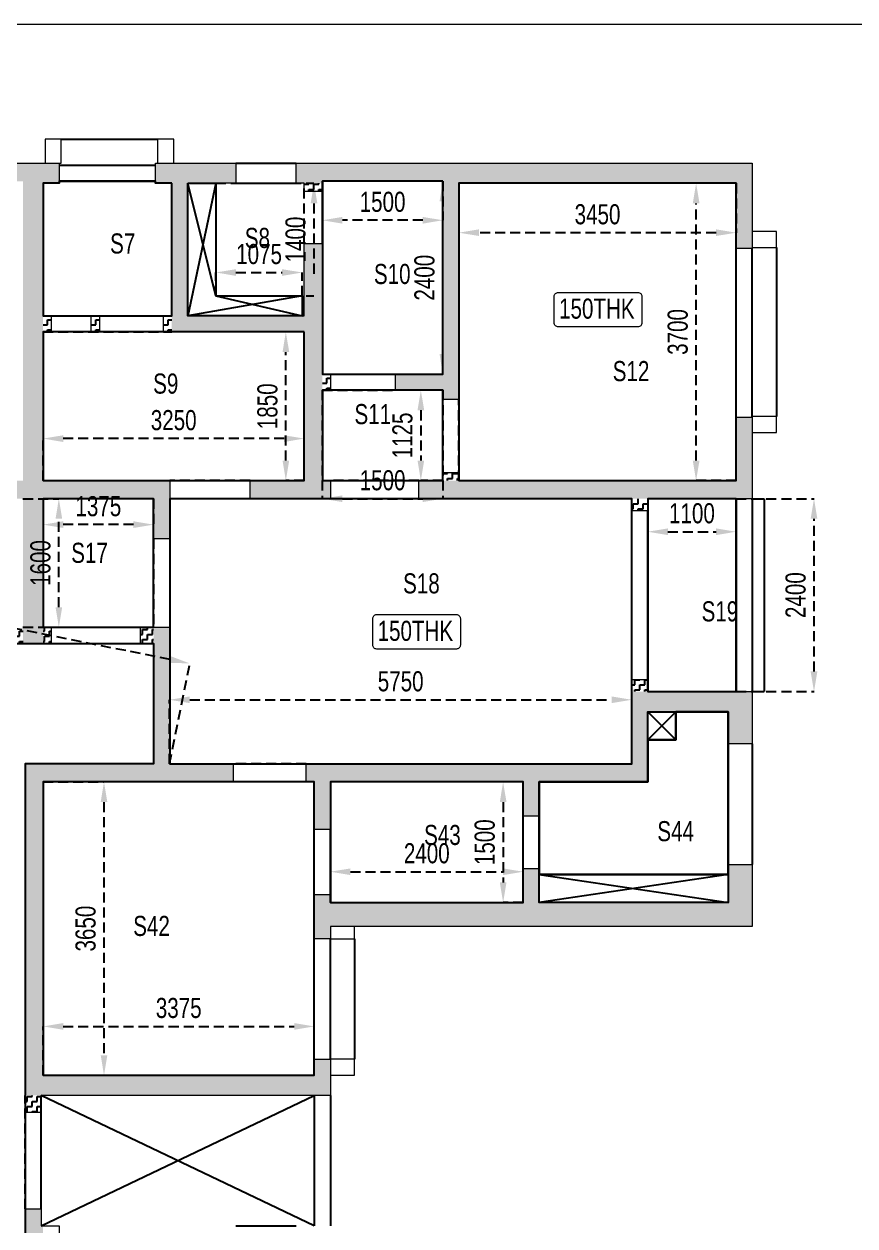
# Model space of a CAD drawing. Header units: millimetres. Extents: x 0 to 40011, y 16 to 56597.
# Drawn here: x 14712 to 25053, y 41640 to 56597 of the extents above; entities that cross this region are included whole.
import ezdxf

# ---------------------------------------------------------------- set-up
doc = ezdxf.new("R2010")
doc.units = ezdxf.units.MM
doc.linetypes.add('HIDDEN', pattern=[0.375, 0.25, -0.125])
for name, color, linetype in [('S-BEAM', 4, 'HIDDEN'), ('S-BEAM 1', 6, 'Continuous'), ('S-CUTOUT', 25, 'Continuous'), ('S-WALL HATCH', 251, 'Continuous')]:
    doc.layers.add(name, color=color, linetype=linetype)
for name, color, linetype, lineweight in [("S-BEAM NO'S", 2, 'Continuous', 20), ('S-GENERAL', 252, 'Continuous', 20), ('s-text', 20, 'Continuous', 13), ('S-WALL', 100, 'Continuous', 20)]:
    doc.layers.add(name, color=color, linetype=linetype, lineweight=lineweight)
doc.styles.add('Dim.s & Anno.(Misc.)', font='ARIALN.TTF')
doc.styles.add('SOBHA', font='swisscl.ttf')
doc.dimstyles.new('S-100-2', dxfattribs={"dimscale": 100, "dimtxt": 2.5, "dimasz": 2.5, "dimexe": 0, "dimexo": 0, "dimgap": 1, "dimtad": 1, "dimdec": 0, "dimzin": 0, "dimdsep": 46, "dimtxsty": 'SOBHA', "dimcen": 0.0895, "dimclrd": 8, "dimclre": 8, "dimclrt": 2, "dimadec": 0, "dimazin": 0, "dimtfac": 1, "dimtdec": 0, "dimtofl": 0, "dimtmove": 0, "dimatfit": 3, "dimfxl": 0.18, "dimtolj": 1, "dimtzin": 0, "dimlwd": -1, "dimlwe": -1, "dimarcsym": 1})
pattern_1 = [(0, (0, 0), (62.5, 62.5), [62.5, -62.5]), (90, (62.5, 0), (-62.5, 62.5), [62.5, -62.5])]

# ---------------------------------------------------------------- blocks, each defined once
blk = doc.blocks.new('WING 05 TYP WALLS')
at = {"layer": 'S-WALL HATCH', "ltscale": 7.5, "transparency": 33554687}
h = blk.add_hatch(color=251, dxfattribs=at)
h.dxf.hatch_style = 1
h.paths.add_polyline_path([(-596732, -44998), (-598307, -44998), (-598307, -43148), (-598307, -42948), (-598307, -41298), (-598107, -41298), (-598107, -41048), (-599307, -41048), (-599307, -41273), (-598557, -41273), (-598557, -44998), (-602082, -44998), (-602282, -44998), (-602282, -45023), (-602582, -45023), (-602582, -45223), (-602282, -45223), (-600232, -45223), (-600232, -45723), (-600032, -45723), (-600032, -45223), (-598557, -45223), (-598557, -46823), (-598557, -47023), (-598307, -47023), (-598307, -46823), (-598307, -45223), (-596932, -45223), (-596932, -45723), (-596732, -45723), (-596732, -45223)])
h = blk.add_hatch(color=251, dxfattribs=at)
h.dxf.hatch_style = 1
h.paths.add_polyline_path([(-594832, -42048), (-595057, -42048), (-595057, -42948), (-596507, -42948), (-596507, -41298), (-595907, -41298), (-595907, -41048), (-596907, -41048), (-596907, -41298), (-596707, -41298), (-596707, -42948), (-596707, -43148), (-595057, -43148), (-595057, -44998), (-595732, -44998), (-595732, -45223), (-594732, -45223), (-594732, -44998), (-594832, -44998), (-594832, -43873), (-594832, -43673)])
h = blk.add_hatch(color=251, dxfattribs=at)
h.dxf.hatch_style = 1
h.paths.add_polyline_path([(-593132, -41298), (-589682, -41298), (-589682, -42110), (-589482, -42110), (-589482, -41298), (-589482, -41048), (-593132, -41048), (-595157, -41048), (-595157, -41298), (-595057, -41298), (-594832, -41298), (-594832, -41273), (-593332, -41273), (-593332, -43673), (-593922, -43673), (-593922, -43873), (-593332, -43873), (-593332, -43988), (-593132, -43988)])
h = blk.add_hatch(dxfattribs=at)
h.set_pattern_fill('ZIGZAG', color=251, scale=500)
h.set_pattern_definition([(0, (-595056.83, -41397.9), (62.5, 62.5), [62.5, -62.5]), (90, (-594994.33, -41397.9), (-62.5, 62.5), [62.5, -62.5])])
h.paths.add_polyline_path([(-594832, -41298), (-595057, -41298), (-595057, -41398), (-594832, -41398)])
h = blk.add_hatch(dxfattribs=at)
h.set_pattern_fill('ZIGZAG', color=251, scale=500)
h.set_pattern_definition([(0, (-598306.83, -43147.9), (62.5, 62.5), [62.5, -62.5]), (90, (-598244.33, -43147.9), (-62.5, 62.5), [62.5, -62.5])])
h.paths.add_polyline_path([(-598207, -42948), (-598307, -42948), (-598307, -43148), (-598207, -43148)])
h = blk.add_hatch(dxfattribs=at)
h.set_pattern_fill('ZIGZAG', color=251, scale=500)
h.set_pattern_definition([(0, (-597706.83, -43147.9), (62.5, 62.5), [62.5, -62.5]), (90, (-597644.33, -43147.9), (-62.5, 62.5), [62.5, -62.5])])
h.paths.add_polyline_path([(-597607, -42948), (-597707, -42948), (-597707, -43148), (-597607, -43148)])
h = blk.add_hatch(dxfattribs=at)
h.set_pattern_fill('ZIGZAG', color=251, scale=500)
h.set_pattern_definition([(0, (-596806.83, -43147.9), (62.5, 62.5), [62.5, -62.5]), (90, (-596744.33, -43147.9), (-62.5, 62.5), [62.5, -62.5])])
h.paths.add_polyline_path([(-596707, -42948), (-596807, -42948), (-596807, -43148), (-596707, -43148)])
h = blk.add_hatch(dxfattribs=at)
h.set_pattern_fill('ZIGZAG', color=251, scale=500)
h.set_pattern_definition([(0, (-594831.83, -43872.9), (62.5, 62.5), [62.5, -62.5]), (90, (-594769.33, -43872.9), (-62.5, 62.5), [62.5, -62.5])])
h.paths.add_polyline_path([(-594732, -43673), (-594832, -43673), (-594832, -43873), (-594732, -43873)])
h = blk.add_hatch(color=251, dxfattribs=at)
h.dxf.hatch_style = 1
h.paths.add_polyline_path([(-589482, -44998), (-589482, -44210), (-589682, -44210), (-589682, -44998), (-593132, -44998), (-593332, -44998), (-593632, -44998), (-593632, -45223), (-590982, -45223), (-590782, -45223), (-589482, -45223)])
h = blk.add_hatch(dxfattribs=at)
h.set_pattern_fill('ZIGZAG', color=251, scale=500)
h.set_pattern_definition([(0, (-593331.83, -45372.9), (62.5, 62.5), [62.5, -62.5]), (90, (-593269.33, -45372.9), (-62.5, 62.5), [62.5, -62.5])])
h.paths.add_polyline_path([(-590782, -45223), (-590982, -45223), (-590982, -45373), (-590782, -45373)])
h.paths.add_polyline_path([(-593132, -44898), (-593332, -44898), (-593332, -44998), (-593132, -44998)])
h = blk.add_hatch(dxfattribs=at)
h.set_pattern_fill('ZIGZAG', color=251, scale=500)
h.set_pattern_definition([(0, (-598656.83, -47022.9), (62.5, 62.5), [62.5, -62.5]), (90, (-598594.33, -47022.9), (-62.5, 62.5), [62.5, -62.5])])
h.paths.add_polyline_path([(-598207, -46823), (-598307, -46823), (-598307, -47023), (-598207, -47023)])
h.paths.add_polyline_path([(-598557, -46823), (-598657, -46823), (-598657, -47023), (-598557, -47023)])
h = blk.add_hatch(color=251, dxfattribs=at)
h.dxf.hatch_style = 1
h.paths.add_polyline_path([(-594732, -52398), (-594732, -52198), (-594932, -52198), (-594932, -52398), (-598307, -52398), (-598307, -48748), (-595942, -48748), (-595942, -48523), (-596732, -48523), (-596732, -46823), (-596932, -46823), (-596932, -47023), (-596932, -48523), (-598532, -48523), (-598532, -52648), (-598332, -52648), (-594732, -52648)])
h = blk.add_hatch(dxfattribs=at)
h.set_pattern_fill('ZIGZAG', color=251, scale=500)
h.set_pattern_definition(pattern_1)
h.paths.add_polyline_path([(-596932, -46823), (-597097, -46823), (-597097, -47023), (-596932, -47023)], flags=17)
h = blk.add_hatch(dxfattribs=at)
h.set_pattern_fill('ZIGZAG', color=251, scale=500)
h.set_pattern_definition(pattern_1)
h.paths.add_polyline_path([(-590782, -47473), (-590982, -47473), (-590982, -47623), (-590782, -47623)])
h = blk.add_hatch(color=251, dxfattribs=at)
h.dxf.hatch_style = 1
h.paths.add_polyline_path([(-590782, -48523), (-590782, -47873), (-589782, -47873), (-589782, -48273), (-589482, -48273), (-589482, -47623), (-589782, -47623), (-590782, -47623), (-590982, -47623), (-590982, -48523), (-595032, -48523), (-595032, -48748), (-594932, -48748), (-594932, -49338), (-594732, -49338), (-594732, -48748), (-592332, -48748), (-592332, -49173), (-592132, -49173), (-592132, -48748), (-590782, -48748)])
h = blk.add_hatch(color=251, dxfattribs=at)
h.dxf.hatch_style = 1
h.paths.add_polyline_path([(-589482, -49773), (-589782, -49773), (-589782, -50248), (-592132, -50248), (-592132, -49823), (-592332, -49823), (-592332, -50248), (-594732, -50248), (-594932, -50248), (-594932, -50548), (-594732, -50548), (-589482, -50548)])
h = blk.add_hatch(color=251, dxfattribs=at)
h.dxf.hatch_style = 1
h.paths.add_polyline_path([(-594732, -50148), (-594932, -50148), (-594932, -50248), (-594732, -50248)], flags=17)
h = blk.add_hatch(color=251, dxfattribs=at)
h.dxf.hatch_style = 1
h.paths.add_polyline_path([(-594732, -50548), (-594932, -50548), (-594932, -50698), (-594732, -50698)], flags=17)
h = blk.add_hatch(dxfattribs=at)
h.set_pattern_fill('ZIGZAG', color=251, scale=500)
h.set_pattern_definition(pattern_1)
h.paths.add_polyline_path([(-598332, -52648), (-598532, -52648), (-598532, -52860), (-598332, -52860)])
h = blk.add_hatch(color=251, dxfattribs=at)
h.dxf.hatch_style = 1
h.paths.add_polyline_path([(-596732, -58173), (-598307, -58173), (-598307, -56323), (-598307, -56123), (-598307, -54473), (-598307, -54273), (-598332, -54273), (-598332, -54060), (-598532, -54060), (-598532, -58398), (-596982, -58398), (-596982, -59898), (-596982, -60098), (-596732, -60098), (-596732, -59898)])
at = {"layer": 'S-WALL'}
blk.add_lwpolyline([(-599307, -41048), (-598107, -41048), (-598107, -41298), (-598307, -41298), (-598307, -42948), (-598207, -42948), (-598207, -43148), (-598307, -43148), (-598307, -44998), (-596732, -44998), (-596732, -45223), (-596732, -45723), (-596932, -45723), (-596932, -45223), (-598307, -45223), (-598307, -46823), (-598207, -46823), (-598207, -47023), (-598657, -47023)], dxfattribs=at)
for points in [[(-595907, -41048), (-595907, -41298), (-596507, -41298), (-596507, -42948), (-595057, -42948), (-595057, -42048), (-594832, -42048), (-594832, -43673), (-594732, -43673), (-594732, -43873), (-594832, -43873), (-594832, -44998), (-594732, -44998), (-594732, -45223), (-595732, -45223), (-595732, -44998), (-595057, -44998), (-595057, -43148), (-596807, -43148), (-596807, -42948), (-596707, -42948), (-596707, -41298), (-596907, -41298), (-596907, -41048)], [(-593132, -41048), (-589482, -41048), (-589482, -41298), (-589482, -42110), (-589682, -42110), (-589682, -41298), (-593132, -41298), (-593132, -43988), (-593332, -43988), (-593332, -43873), (-593922, -43873), (-593922, -43673), (-593332, -43673), (-593332, -41273), (-594832, -41273), (-594832, -41398), (-595057, -41398), (-595057, -41298), (-595157, -41298), (-595157, -41048)], [(-597607, -42948), (-597607, -43148), (-597707, -43148), (-597707, -42948)], [(-593332, -44898), (-593132, -44898), (-593132, -44998), (-589682, -44998), (-589682, -44210), (-589482, -44210), (-589482, -44998), (-589482, -45223), (-590782, -45223), (-590782, -45373), (-590982, -45373), (-590982, -45223), (-593632, -45223), (-593632, -44998), (-593332, -44998)], [(-595942, -48748), (-598307, -48748), (-598307, -52398), (-594932, -52398), (-594932, -52198), (-594732, -52198), (-594732, -52398), (-594732, -52648), (-598332, -52648), (-598332, -52860), (-598532, -52860), (-598532, -52648), (-598532, -48523), (-596932, -48523), (-596932, -47023), (-597097, -47023), (-597097, -46823), (-596732, -46823), (-596732, -48523), (-595942, -48523)], [(-590982, -47473), (-590782, -47473), (-590782, -47623), (-589782, -47623), (-589482, -47623), (-589482, -48273), (-589782, -48273), (-589782, -47873), (-590782, -47873), (-590782, -48523), (-590782, -48748), (-592132, -48748), (-592132, -49173), (-592332, -49173), (-592332, -48748), (-594732, -48748), (-594732, -49338), (-594932, -49338), (-594932, -48748), (-595032, -48748), (-595032, -48523), (-590982, -48523), (-590982, -47623)], [(-592332, -49823), (-592132, -49823), (-592132, -50248), (-589782, -50248), (-589782, -49773), (-589482, -49773), (-589482, -50548), (-594732, -50548), (-594732, -50698), (-594932, -50698), (-594932, -50548), (-594932, -50248), (-594932, -50148), (-594732, -50148), (-594732, -50248), (-592332, -50248)], [(-597097, -60098), (-597097, -59898), (-596982, -59898), (-596982, -58398), (-598532, -58398), (-598532, -54060), (-598332, -54060), (-598332, -54273), (-598107, -54273), (-598107, -54473), (-598307, -54473), (-598307, -56123), (-598207, -56123), (-598207, -56323), (-598307, -56323), (-598307, -58173), (-596732, -58173), (-596732, -59898), (-596732, -59898), (-596732, -60098)]]:
    blk.add_lwpolyline(points, close=True, dxfattribs=at)
blk = doc.blocks.new('*D188')
at = {"layer": 'Defpoints', "color": 0, "linetype": 'Continuous', "ltscale": 500, "transparency": 16777216}
for p in [(18174, 53505), (17099, 53215), (18174, 53215)]:
    blk.add_point(p, dxfattribs=at)
at = {"layer": 'S-BEAM', "color": 8, "ltscale": 500, "transparency": 16777216}
for p, q in [((17099, 53215), (17099, 53505)), ((17349, 53505), (17924, 53505)), ((18174, 53215), (18174, 53505))]:
    blk.add_line(p, q, dxfattribs=at)
at = {"layer": 'S-BEAM', "color": 8, "linetype": 'Continuous', "ltscale": 500, "transparency": 16777216}
for points in [[(17349, 53546), (17349, 53463), (17099, 53505)], [(17924, 53546), (17924, 53463), (18174, 53505)]]:
    blk.add_solid(points, dxfattribs=at)
at = {"layer": 'S-BEAM', "color": 2, "linetype": 'Continuous', "ltscale": 500, "transparency": 16777216, "insert": (17637, 53733), "char_height": 250, "attachment_point": 5, "style": 'SOBHA'}
blk.add_mtext('\\A1;1075', dxfattribs=at)
blk = doc.blocks.new('*D189')
at = {"layer": 'Defpoints', "color": 0, "linetype": 'Continuous', "ltscale": 500, "transparency": 16777216}
for p in [(17099, 54615), (17099, 53215), (18320, 53215)]:
    blk.add_point(p, dxfattribs=at)
at = {"layer": 'S-BEAM', "color": 8, "ltscale": 500, "transparency": 16777216}
for p, q in [((17099, 54615), (18320, 54615)), ((18320, 54365), (18320, 53465)), ((17099, 53215), (18320, 53215))]:
    blk.add_line(p, q, dxfattribs=at)
at = {"layer": 'S-BEAM', "color": 8, "linetype": 'Continuous', "ltscale": 500, "transparency": 16777216}
for points in [[(18279, 54365), (18362, 54365), (18320, 54615)], [(18279, 53465), (18362, 53465), (18320, 53215)]]:
    blk.add_solid(points, dxfattribs=at)
at = {"layer": 'S-BEAM', "color": 2, "linetype": 'Continuous', "ltscale": 500, "transparency": 16777216, "insert": (18092, 53915), "char_height": 250, "attachment_point": 5, "rotation": 90, "style": 'SOBHA'}
blk.add_mtext('\\A1;1400', dxfattribs=at)
blk = doc.blocks.new('*D190')
at = {"layer": 'Defpoints', "color": 0, "linetype": 'Continuous', "ltscale": 500, "transparency": 16777216}
for p in [(19924, 54640), (19924, 54640), (19924, 52240)]:
    blk.add_point(p, dxfattribs=at)
at = {"layer": 'S-BEAM', "color": 8, "ltscale": 500, "transparency": 16777216}
for p, q in [((19924, 54640), (19924, 54640)), ((19924, 52490), (19924, 54390)), ((19924, 52240), (19924, 52240))]:
    blk.add_line(p, q, dxfattribs=at)
at = {"layer": 'S-BEAM', "color": 8, "linetype": 'Continuous', "ltscale": 500, "transparency": 16777216}
for points in [[(19883, 54390), (19966, 54390), (19924, 54640)], [(19883, 52490), (19966, 52490), (19924, 52240)]]:
    blk.add_solid(points, dxfattribs=at)
at = {"layer": 'S-BEAM', "color": 2, "linetype": 'Continuous', "ltscale": 500, "transparency": 16777216, "insert": (19696, 53440), "char_height": 250, "attachment_point": 5, "rotation": 90, "style": 'SOBHA'}
blk.add_mtext('\\A1;2400', dxfattribs=at)
blk = doc.blocks.new('*D191')
at = {"layer": 'Defpoints', "color": 0, "linetype": 'Continuous', "ltscale": 500, "transparency": 16777216}
for p in [(18424, 54640), (19924, 54640), (18424, 54155)]:
    blk.add_point(p, dxfattribs=at)
at = {"layer": 'S-BEAM', "color": 8, "ltscale": 500, "transparency": 16777216}
for p, q in [((18424, 54640), (18424, 54155)), ((19924, 54640), (19924, 54155)), ((19674, 54155), (18674, 54155))]:
    blk.add_line(p, q, dxfattribs=at)
at = {"layer": 'S-BEAM', "color": 8, "linetype": 'Continuous', "ltscale": 500, "transparency": 16777216}
for points in [[(18674, 54196), (18674, 54113), (18424, 54155)], [(19674, 54196), (19674, 54113), (19924, 54155)]]:
    blk.add_solid(points, dxfattribs=at)
at = {"layer": 'S-BEAM', "color": 2, "linetype": 'Continuous', "ltscale": 500, "transparency": 16777216, "insert": (19174, 54383), "char_height": 250, "attachment_point": 5, "style": 'SOBHA'}
blk.add_mtext('\\A1;1500', dxfattribs=at)
blk = doc.blocks.new('*D192')
at = {"layer": 'Defpoints', "color": 0, "linetype": 'Continuous', "ltscale": 500, "transparency": 16777216}
for p in [(20124, 54615), (23574, 54615), (20124, 54000)]:
    blk.add_point(p, dxfattribs=at)
at = {"layer": 'S-BEAM', "color": 8, "ltscale": 500, "transparency": 16777216}
for p, q in [((20124, 54615), (20124, 54000)), ((23574, 54615), (23574, 54000)), ((23324, 54000), (20374, 54000))]:
    blk.add_line(p, q, dxfattribs=at)
at = {"layer": 'S-BEAM', "color": 8, "linetype": 'Continuous', "ltscale": 500, "transparency": 16777216}
for points in [[(20374, 54042), (20374, 53959), (20124, 54000)], [(23324, 54042), (23324, 53959), (23574, 54000)]]:
    blk.add_solid(points, dxfattribs=at)
at = {"layer": 'S-BEAM', "color": 2, "linetype": 'Continuous', "ltscale": 500, "transparency": 16777216, "insert": (21849, 54228), "char_height": 250, "attachment_point": 5, "style": 'SOBHA'}
blk.add_mtext('\\A1;3450', dxfattribs=at)
blk = doc.blocks.new('*D193')
at = {"layer": 'Defpoints', "color": 0, "linetype": 'Continuous', "ltscale": 500, "transparency": 16777216}
for p in [(23076, 54615), (23574, 54615), (23574, 50915)]:
    blk.add_point(p, dxfattribs=at)
at = {"layer": 'S-BEAM', "color": 8, "ltscale": 500, "transparency": 16777216}
for p, q in [((23574, 54615), (23076, 54615)), ((23076, 51165), (23076, 54365)), ((23574, 50915), (23076, 50915))]:
    blk.add_line(p, q, dxfattribs=at)
at = {"layer": 'S-BEAM', "color": 8, "linetype": 'Continuous', "ltscale": 500, "transparency": 16777216}
for points in [[(23034, 54365), (23118, 54365), (23076, 54615)], [(23034, 51165), (23118, 51165), (23076, 50915)]]:
    blk.add_solid(points, dxfattribs=at)
at = {"layer": 'S-BEAM', "color": 2, "linetype": 'Continuous', "ltscale": 500, "transparency": 16777216, "insert": (22848, 52765), "char_height": 250, "attachment_point": 5, "rotation": 90, "style": 'SOBHA'}
blk.add_mtext('\\A1;3700', dxfattribs=at)
blk = doc.blocks.new('*D194')
at = {"layer": 'Defpoints', "color": 0, "linetype": 'Continuous', "ltscale": 500, "transparency": 16777216}
for p in [(19924, 52040), (19650, 50915), (19924, 50915)]:
    blk.add_point(p, dxfattribs=at)
at = {"layer": 'S-BEAM', "color": 8, "ltscale": 500, "transparency": 16777216}
for p, q in [((19924, 52040), (19650, 52040)), ((19650, 51790), (19650, 51165)), ((19924, 50915), (19650, 50915))]:
    blk.add_line(p, q, dxfattribs=at)
at = {"layer": 'S-BEAM', "color": 8, "linetype": 'Continuous', "ltscale": 500, "transparency": 16777216}
for points in [[(19609, 51790), (19692, 51790), (19650, 52040)], [(19609, 51165), (19692, 51165), (19650, 50915)]]:
    blk.add_solid(points, dxfattribs=at)
at = {"layer": 'S-BEAM', "color": 2, "linetype": 'Continuous', "ltscale": 500, "transparency": 16777216, "insert": (19422, 51477), "char_height": 250, "attachment_point": 5, "rotation": 90, "style": 'SOBHA'}
blk.add_mtext('\\A1;1125', dxfattribs=at)
blk = doc.blocks.new('*D195')
at = {"layer": 'Defpoints', "color": 0, "linetype": 'Continuous', "ltscale": 500, "transparency": 16777216}
for p in [(18424, 52040), (19924, 52040), (19924, 50690)]:
    blk.add_point(p, dxfattribs=at)
at = {"layer": 'S-BEAM', "color": 8, "ltscale": 500, "transparency": 16777216}
for p, q in [((18424, 52040), (18424, 50690)), ((19924, 52040), (19924, 50690)), ((18674, 50690), (19674, 50690))]:
    blk.add_line(p, q, dxfattribs=at)
at = {"layer": 'S-BEAM', "color": 8, "linetype": 'Continuous', "ltscale": 500, "transparency": 16777216}
for points in [[(18674, 50731), (18674, 50648), (18424, 50690)], [(19674, 50731), (19674, 50648), (19924, 50690)]]:
    blk.add_solid(points, dxfattribs=at)
at = {"layer": 'S-BEAM', "color": 2, "linetype": 'Continuous', "ltscale": 500, "transparency": 16777216, "insert": (19174, 50918), "char_height": 250, "attachment_point": 5, "style": 'SOBHA'}
blk.add_mtext('\\A1;1500', dxfattribs=at)
blk = doc.blocks.new('*D196')
at = {"layer": 'Defpoints', "color": 0, "linetype": 'Continuous', "ltscale": 500, "transparency": 16777216}
for p in [(17970, 52765), (18199, 52765), (18199, 50915)]:
    blk.add_point(p, dxfattribs=at)
at = {"layer": 'S-BEAM', "color": 8, "ltscale": 500, "transparency": 16777216}
for p, q in [((18199, 52765), (17970, 52765)), ((17970, 51165), (17970, 52515)), ((18199, 50915), (17970, 50915))]:
    blk.add_line(p, q, dxfattribs=at)
at = {"layer": 'S-BEAM', "color": 8, "linetype": 'Continuous', "ltscale": 500, "transparency": 16777216}
for points in [[(17929, 52515), (18012, 52515), (17970, 52765)], [(17929, 51165), (18012, 51165), (17970, 50915)]]:
    blk.add_solid(points, dxfattribs=at)
at = {"layer": 'S-BEAM', "color": 2, "linetype": 'Continuous', "ltscale": 500, "transparency": 16777216, "insert": (17742, 51840), "char_height": 250, "attachment_point": 5, "rotation": 90, "style": 'SOBHA'}
blk.add_mtext('\\A1;1850', dxfattribs=at)
blk = doc.blocks.new('*D148')
at = {"layer": 'Defpoints', "color": 0, "linetype": 'Continuous', "ltscale": 500, "transparency": 16777216}
for p in [(14949, 51438), (14949, 50915), (18199, 50915)]:
    blk.add_point(p, dxfattribs=at)
at = {"layer": 'S-BEAM', "color": 8, "ltscale": 500, "transparency": 16777216}
for p, q in [((14949, 50915), (14949, 51438)), ((17949, 51438), (15199, 51438)), ((18199, 50915), (18199, 51438))]:
    blk.add_line(p, q, dxfattribs=at)
at = {"layer": 'S-BEAM', "color": 8, "linetype": 'Continuous', "ltscale": 500, "transparency": 16777216}
for points in [[(15199, 51479), (15199, 51396), (14949, 51438)], [(17949, 51479), (17949, 51396), (18199, 51438)]]:
    blk.add_solid(points, dxfattribs=at)
at = {"layer": 'S-BEAM', "color": 2, "linetype": 'Continuous', "ltscale": 500, "transparency": 16777216, "insert": (16574, 51666), "char_height": 250, "attachment_point": 5, "style": 'SOBHA'}
blk.add_mtext('\\A1;3250', dxfattribs=at)
blk = doc.blocks.new('*D241')
at = {"layer": 'Defpoints', "color": 0, "linetype": 'Continuous', "ltscale": 500, "transparency": 16777216}
for p in [(14699, 50690), (15145, 50690), (14699, 49090)]:
    blk.add_point(p, dxfattribs=at)
at = {"layer": 'S-BEAM', "color": 8, "ltscale": 500, "transparency": 16777216}
for p, q in [((14699, 50690), (15145, 50690)), ((15145, 49340), (15145, 50440)), ((14699, 49090), (15145, 49090))]:
    blk.add_line(p, q, dxfattribs=at)
at = {"layer": 'S-BEAM', "color": 8, "linetype": 'Continuous', "ltscale": 500, "transparency": 16777216}
for points in [[(15104, 50440), (15187, 50440), (15145, 50690)], [(15104, 49340), (15187, 49340), (15145, 49090)]]:
    blk.add_solid(points, dxfattribs=at)
at = {"layer": 'S-BEAM', "color": 2, "linetype": 'Continuous', "ltscale": 500, "transparency": 16777216, "insert": (14917, 49890), "char_height": 250, "attachment_point": 5, "rotation": 90, "style": 'SOBHA'}
blk.add_mtext('\\A1;1600', dxfattribs=at)
blk = doc.blocks.new('*D243')
at = {"layer": 'Defpoints', "color": 0, "linetype": 'Continuous', "ltscale": 500, "transparency": 16777216}
for p in [(14949, 50690), (16324, 50690), (14949, 50367)]:
    blk.add_point(p, dxfattribs=at)
at = {"layer": 'S-BEAM', "color": 8, "ltscale": 500, "transparency": 16777216}
for p, q in [((14949, 50690), (14949, 50367)), ((16324, 50690), (16324, 50367)), ((16074, 50367), (15199, 50367))]:
    blk.add_line(p, q, dxfattribs=at)
at = {"layer": 'S-BEAM', "color": 8, "linetype": 'Continuous', "ltscale": 500, "transparency": 16777216}
for points in [[(15199, 50409), (15199, 50326), (14949, 50367)], [(16074, 50409), (16074, 50326), (16324, 50367)]]:
    blk.add_solid(points, dxfattribs=at)
at = {"layer": 'S-BEAM', "color": 2, "linetype": 'Continuous', "ltscale": 500, "transparency": 16777216, "insert": (15637, 50595), "char_height": 250, "attachment_point": 5, "style": 'SOBHA'}
blk.add_mtext('\\A1;1375', dxfattribs=at)
blk = doc.blocks.new('*D244')
at = {"layer": 'Defpoints', "color": 0, "linetype": 'Continuous', "ltscale": 500, "transparency": 16777216}
for p in [(22274, 48188), (16524, 47390), (22274, 47390)]:
    blk.add_point(p, dxfattribs=at)
at = {"layer": 'S-BEAM', "color": 8, "ltscale": 500, "transparency": 16777216}
for p, q in [((16524, 47390), (16524, 48188)), ((16774, 48188), (22024, 48188)), ((22274, 47390), (22274, 48188))]:
    blk.add_line(p, q, dxfattribs=at)
at = {"layer": 'S-BEAM', "color": 8, "linetype": 'Continuous', "ltscale": 500, "transparency": 16777216}
for points in [[(16774, 48229), (16774, 48146), (16524, 48188)], [(22024, 48229), (22024, 48146), (22274, 48188)]]:
    blk.add_solid(points, dxfattribs=at)
at = {"layer": 'S-BEAM', "color": 2, "linetype": 'Continuous', "ltscale": 500, "transparency": 16777216, "insert": (19399, 48416), "char_height": 250, "attachment_point": 5, "style": 'SOBHA'}
blk.add_mtext('\\A1;5750', dxfattribs=at)
blk = doc.blocks.new('*D245')
at = {"layer": 'Defpoints', "color": 0, "linetype": 'Continuous', "ltscale": 500, "transparency": 16777216}
for p in [(250, 51940), (0, 50690), (16524, 47390)]:
    blk.add_point(p, dxfattribs=at)
at = {"layer": 'S-BEAM', "color": 8, "ltscale": 500, "transparency": 16777216}
for p, q in [((0, 50690), (250, 51940)), ((16529, 48689), (495, 51891)), ((16524, 47390), (16774, 48640))]:
    blk.add_line(p, q, dxfattribs=at)
at = {"layer": 'S-BEAM', "color": 8, "linetype": 'Continuous', "ltscale": 500, "transparency": 16777216}
for points in [[(503, 51932), (487, 51851), (250, 51940)], [(16537, 48730), (16521, 48648), (16774, 48640)]]:
    blk.add_solid(points, dxfattribs=at)
at = {"layer": 'S-BEAM', "color": 2, "linetype": 'Continuous', "ltscale": 500, "transparency": 16777216, "insert": (8557, 50514), "char_height": 250, "attachment_point": 5, "rotation": 348.7064, "style": 'SOBHA'}
blk.add_mtext('\\A1;16851', dxfattribs=at)
blk = doc.blocks.new('*D246')
at = {"layer": 'Defpoints', "color": 0, "linetype": 'Continuous', "ltscale": 500, "transparency": 16777216}
for p in [(23574, 50690), (24543, 50690), (23574, 48290)]:
    blk.add_point(p, dxfattribs=at)
at = {"layer": 'S-BEAM', "color": 8, "ltscale": 500, "transparency": 16777216}
for p, q in [((23574, 50690), (24543, 50690)), ((24543, 48540), (24543, 50440)), ((23574, 48290), (24543, 48290))]:
    blk.add_line(p, q, dxfattribs=at)
at = {"layer": 'S-BEAM', "color": 8, "linetype": 'Continuous', "ltscale": 500, "transparency": 16777216}
for points in [[(24501, 50440), (24585, 50440), (24543, 50690)], [(24501, 48540), (24585, 48540), (24543, 48290)]]:
    blk.add_solid(points, dxfattribs=at)
at = {"layer": 'S-BEAM', "color": 2, "linetype": 'Continuous', "ltscale": 500, "transparency": 16777216, "insert": (24315, 49490), "char_height": 250, "attachment_point": 5, "rotation": 90, "style": 'SOBHA'}
blk.add_mtext('\\A1;2400', dxfattribs=at)
blk = doc.blocks.new('*D247')
at = {"layer": 'Defpoints', "color": 0, "linetype": 'Continuous', "ltscale": 500, "transparency": 16777216}
for p in [(22474, 50690), (23574, 50690), (23574, 50279)]:
    blk.add_point(p, dxfattribs=at)
at = {"layer": 'S-BEAM', "color": 8, "ltscale": 500, "transparency": 16777216}
for p, q in [((22474, 50690), (22474, 50279)), ((23574, 50690), (23574, 50279)), ((22724, 50279), (23324, 50279))]:
    blk.add_line(p, q, dxfattribs=at)
at = {"layer": 'S-BEAM', "color": 8, "linetype": 'Continuous', "ltscale": 500, "transparency": 16777216}
for points in [[(22724, 50320), (22724, 50237), (22474, 50279)], [(23324, 50320), (23324, 50237), (23574, 50279)]]:
    blk.add_solid(points, dxfattribs=at)
at = {"layer": 'S-BEAM', "color": 2, "linetype": 'Continuous', "ltscale": 500, "transparency": 16777216, "insert": (23024, 50507), "char_height": 250, "attachment_point": 5, "style": 'SOBHA'}
blk.add_mtext('\\A1;1100', dxfattribs=at)
blk = doc.blocks.new('*D248')
at = {"layer": 'Defpoints', "color": 0, "linetype": 'Continuous', "ltscale": 500, "transparency": 16777216}
for p in [(20924, 46048), (18524, 45665), (20924, 45665)]:
    blk.add_point(p, dxfattribs=at)
at = {"layer": 'S-BEAM', "color": 8, "ltscale": 500, "transparency": 16777216}
for p, q in [((18524, 45665), (18524, 46048)), ((18774, 46048), (20674, 46048)), ((20924, 45665), (20924, 46048))]:
    blk.add_line(p, q, dxfattribs=at)
at = {"layer": 'S-BEAM', "color": 8, "linetype": 'Continuous', "ltscale": 500, "transparency": 16777216}
for points in [[(18774, 46089), (18774, 46006), (18524, 46048)], [(20674, 46089), (20674, 46006), (20924, 46048)]]:
    blk.add_solid(points, dxfattribs=at)
at = {"layer": 'S-BEAM', "color": 2, "linetype": 'Continuous', "ltscale": 500, "transparency": 16777216, "insert": (19724, 46276), "char_height": 250, "attachment_point": 5, "style": 'SOBHA'}
blk.add_mtext('\\A1;2400', dxfattribs=at)
blk = doc.blocks.new('*D249')
at = {"layer": 'Defpoints', "color": 0, "linetype": 'Continuous', "ltscale": 500, "transparency": 16777216}
for p in [(20924, 47165), (20674, 45665), (20924, 45665)]:
    blk.add_point(p, dxfattribs=at)
at = {"layer": 'S-BEAM', "color": 8, "ltscale": 500, "transparency": 16777216}
for p, q in [((20924, 47165), (20674, 47165)), ((20674, 46915), (20674, 45915)), ((20924, 45665), (20674, 45665))]:
    blk.add_line(p, q, dxfattribs=at)
at = {"layer": 'S-BEAM', "color": 8, "linetype": 'Continuous', "ltscale": 500, "transparency": 16777216}
for points in [[(20633, 46915), (20716, 46915), (20674, 47165)], [(20633, 45915), (20716, 45915), (20674, 45665)]]:
    blk.add_solid(points, dxfattribs=at)
at = {"layer": 'S-BEAM', "color": 2, "linetype": 'Continuous', "ltscale": 500, "transparency": 16777216, "insert": (20446, 46415), "char_height": 250, "attachment_point": 5, "rotation": 90, "style": 'SOBHA'}
blk.add_mtext('\\A1;1500', dxfattribs=at)
blk = doc.blocks.new('*D250')
at = {"layer": 'Defpoints', "color": 0, "linetype": 'Continuous', "ltscale": 500, "transparency": 16777216}
for p in [(18324, 44123), (14949, 43515), (18324, 43515)]:
    blk.add_point(p, dxfattribs=at)
at = {"layer": 'S-BEAM', "color": 8, "ltscale": 500, "transparency": 16777216}
for p, q in [((14949, 43515), (14949, 44123)), ((15199, 44123), (18074, 44123)), ((18324, 43515), (18324, 44123))]:
    blk.add_line(p, q, dxfattribs=at)
at = {"layer": 'S-BEAM', "color": 8, "linetype": 'Continuous', "ltscale": 500, "transparency": 16777216}
for points in [[(15199, 44164), (15199, 44081), (14949, 44123)], [(18074, 44164), (18074, 44081), (18324, 44123)]]:
    blk.add_solid(points, dxfattribs=at)
at = {"layer": 'S-BEAM', "color": 2, "linetype": 'Continuous', "ltscale": 500, "transparency": 16777216, "insert": (16637, 44351), "char_height": 250, "attachment_point": 5, "style": 'SOBHA'}
blk.add_mtext('\\A1;3375', dxfattribs=at)
blk = doc.blocks.new('*D251')
at = {"layer": 'Defpoints', "color": 0, "linetype": 'Continuous', "ltscale": 500, "transparency": 16777216}
for p in [(14949, 47165), (14949, 43515), (15707, 43515)]:
    blk.add_point(p, dxfattribs=at)
at = {"layer": 'S-BEAM', "color": 8, "ltscale": 500, "transparency": 16777216}
for p, q in [((14949, 47165), (15707, 47165)), ((15707, 46915), (15707, 43765)), ((14949, 43515), (15707, 43515))]:
    blk.add_line(p, q, dxfattribs=at)
at = {"layer": 'S-BEAM', "color": 8, "linetype": 'Continuous', "ltscale": 500, "transparency": 16777216}
for points in [[(15666, 46915), (15749, 46915), (15707, 47165)], [(15666, 43765), (15749, 43765), (15707, 43515)]]:
    blk.add_solid(points, dxfattribs=at)
at = {"layer": 'S-BEAM', "color": 2, "linetype": 'Continuous', "ltscale": 500, "transparency": 16777216, "insert": (15479, 45340), "char_height": 250, "attachment_point": 5, "rotation": 90, "style": 'SOBHA'}
blk.add_mtext('\\A1;3650', dxfattribs=at)

msp = doc.modelspace()

# ---------------------------------------------------------------- linework, layer by layer
at = {"layer": 'S-BEAM', "ltscale": 500}
for p, q in [((17349.4, 54614.6), (18099.4, 54614.6)), ((18199.4, 53864.6), (18199.4, 54614.6)), ((14949.4, 52764.6), (16549.4, 52764.6)), ((18424.4, 52039.6), (19334.4, 52039.6)), ((19924.4, 50914.6), (19924.4, 51924.6)), ((20124.4, 50914.6), (20124.4, 51924.6)), ((17524.4, 50914.6), (16524.4, 50914.6)), ((19624.4, 50914.6), (18524.4, 50914.6)), ((17524.4, 50689.6), (16524.4, 50689.6)), ((19624.4, 50689.6), (18524.4, 50689.6)), ((22274.4, 48289.6), (22274.4, 50539.6)), ((16324.4, 50189.6), (16324.4, 49089.6)), ((16524.4, 50189.6), (16524.4, 49089.6)), ((14949.4, 49089.6), (16324.4, 49089.6)), ((14949.4, 48889.6), (16324.4, 48889.6)), ((23474.4, 47639.6), (23474.4, 46139.6)), ((18224.4, 47389.6), (17314.4, 47389.6)), ((18224.4, 47164.6), (17314.4, 47164.6)), ((21124.4, 46089.6), (21124.4, 46739.6)), ((18324.4, 45764.6), (18324.4, 46574.6)), ((14724.4, 41852.1), (14724.4, 43264.6))]:
    msp.add_line(p, q, dxfattribs=at)
at = {"layer": 'S-BEAM', "color": 41, "linetype": 'Continuous', "ltscale": 500, "true_color": 0xf4ee51}
for points in [[(16549.4, 54614.6), (16349.4, 54614.6), (16349.4, 54639.6), (15149.4, 54639.6), (15149.4, 54614.6), (14949.4, 54614.6), (14949.4, 52964.6), (15049.4, 52964.6), (16549.4, 52964.6)], [(19924.4, 54639.6), (18424.4, 54639.6), (18424.4, 54514.6), (18424.4, 53864.6), (18424.4, 52239.6), (18524.4, 52239.6), (19334.4, 52239.6), (19924.4, 52239.6)], [(23574.4, 53802.1), (23574.4, 54614.6), (20124.4, 54614.6), (20124.4, 51924.6), (20124.4, 50914.6), (23574.4, 50914.6), (23574.4, 51702.1)], [(18199.4, 52764.6), (16449.4, 52764.6), (14949.4, 52764.6), (14949.4, 50914.6), (16524.4, 50914.6), (17524.4, 50914.6), (18199.4, 50914.6)], [(19924.4, 51924.6), (19924.4, 52039.6), (19334.4, 52039.6), (18424.4, 52039.6), (18424.4, 50914.6), (18524.4, 50914.6), (19624.4, 50914.6), (19924.4, 50914.6), (19924.4, 51014.6)], [(16324.4, 50189.6), (16324.4, 50689.6), (14949.4, 50689.6), (14949.4, 49089.6), (15049.4, 49089.6), (16324.4, 49089.6)], [(22274.4, 50539.6), (22274.4, 50689.6), (19624.4, 50689.6), (18524.4, 50689.6), (17524.4, 50689.6), (16524.4, 50689.6), (16524.4, 50189.6), (16524.4, 49089.6), (16524.4, 47389.6), (17314.4, 47389.6), (18224.4, 47389.6), (22274.4, 47389.6), (22274.4, 48289.6), (22274.4, 48439.6)], [(23574.4, 50689.6), (22474.4, 50689.6), (22474.4, 50539.6), (22474.4, 48289.6), (23474.4, 48289.6), (23574.4, 48289.6)], [(21124.4, 46014.6), (21124.4, 47164.6), (22474.4, 47164.6), (22474.4, 47689.6), (22824.4, 47689.6), (22824.4, 48039.6), (23474.4, 48039.6), (23474.4, 46014.6)], [(23474.4, 48039.6), (22824.4, 48039.6), (22824.4, 47689.6), (22474.4, 47689.6), (22474.4, 47389.6), (22474.4, 47164.6), (21124.4, 47164.6), (21124.4, 46739.6), (21124.4, 46014.6), (23474.4, 46014.6), (23474.4, 46139.6)], [(18324.4, 46574.6), (18324.4, 47164.6), (18224.4, 47164.6), (17314.4, 47164.6), (14949.4, 47164.6), (14949.4, 43514.6), (18324.4, 43514.6), (18324.4, 43714.6), (18324.4, 45214.6), (18324.4, 45364.6), (18324.4, 45664.6), (18324.4, 45764.6)], [(20924.4, 46739.6), (20924.4, 47164.6), (18524.4, 47164.6), (18524.4, 46574.6), (18524.4, 45764.6), (18524.4, 45664.6), (20924.4, 45664.6), (20924.4, 46089.6)]]:
    msp.add_lwpolyline(points, close=True, dxfattribs=at)
msp.add_lwpolyline([(13224.4, 16714.6), (13224.4, 39314.6), (12924.4, 39314.6), (12924.4, 44214.6), (13224.4, 44214.6), (13224.4, 48889.6), (16324.4, 48889.6), (16324.4, 47389.6), (14724.4, 47389.6), (14724.4, 37514.6), (16274.4, 37514.6), (16274.4, 36014.6), (14724.4, 36014.6), (14724.4, 24414.6)], dxfattribs=at)
at = {"layer": 'S-BEAM 1', "color": 1}
for p, q in [((15174.4, 55164.6), (16374.4, 55164.6)), ((15149.4, 54839.6), (16349.4, 54839.6)), ((17349.4, 54864.6), (18099.4, 54864.6)), ((15149.4, 54639.6), (16349.4, 54639.6)), ((18424.4, 53864.6), (18424.4, 54639.6)), ((23574.4, 51702.1), (23574.4, 53802.1)), ((23774.4, 51702.1), (23774.4, 53802.1)), ((24074.4, 53814.6), (24074.4, 51714.6)), ((14949.4, 52964.6), (16549.4, 52964.6)), ((18424.4, 52239.6), (19334.4, 52239.6)), ((23574.4, 50689.6), (23574.4, 48289.6)), ((23774.4, 50689.6), (23774.4, 48289.6)), ((23774.4, 50689.6), (23924.4, 50689.6)), ((23924.4, 50689.6), (23924.4, 48289.6)), ((22474.4, 48289.6), (22474.4, 50539.6)), ((23774.4, 48289.6), (23924.4, 48289.6)), ((23774.4, 47639.6), (23774.4, 46139.6)), ((20924.4, 46089.6), (20924.4, 46739.6)), ((18524.4, 45764.6), (18524.4, 46574.6)), ((18324.4, 43714.6), (18324.4, 45214.6)), ((18524.4, 43714.6), (18524.4, 45214.6)), ((18824.4, 45214.6), (18824.4, 43714.6)), ((14924.4, 41852.1), (14924.4, 43264.6)), ((18324.4, 43264.6), (18324.4, 41639.6)), ((18524.4, 43264.6), (18524.4, 41639.6)), ((17349.4, 41639.6), (18099.4, 41639.6))]:
    msp.add_line(p, q, dxfattribs=at)
for points in [[(16749.4, 54614.6), (17099.4, 54614.6), (17099.4, 53214.6), (18174.4, 53214.6), (18174.4, 52964.6), (16749.4, 52964.6)], [(22474.4, 47689.6), (22474.4, 48039.6), (22824.4, 48039.6), (22824.4, 47689.6)], [(21124.4, 46014.6), (23474.4, 46014.6), (23474.4, 45664.6), (21124.4, 45664.6)]]:
    msp.add_lwpolyline(points, close=True, dxfattribs=at)
at = {"layer": 'S-CUTOUT', "color": 35}
for p, q in [((17099.4, 54614.6), (16749.4, 52964.6)), ((17099.4, 53214.6), (16749.4, 54614.6)), ((18174.4, 53214.6), (16749.4, 52964.6)), ((17099.4, 53214.6), (18174.4, 52964.6)), ((22824.4, 48039.6), (22474.4, 47689.6)), ((22474.4, 48039.6), (22824.4, 47689.6)), ((23474.4, 46014.6), (21124.4, 45664.6)), ((21124.4, 46014.6), (23474.4, 45664.6)), ((14924.4, 41639.6), (18324.4, 43264.6)), ((18324.4, 41639.6), (14924.4, 43264.6))]:
    msp.add_line(p, q, dxfattribs=at)
at = {"layer": 'S-GENERAL', "color": 252, "ltscale": 7.5}
msp.add_lwpolyline([(4.2, 56596.8), (40010.7, 56596.8), (40010.7, 16.2), (4.2, 16.2)], close=True, dxfattribs=at)
at = {"layer": 'S-GENERAL', "color": 160}
for points in [[(21360.1, 53257.4), (22350.7, 53257.4, -0.4142136), (22400.7, 53207.4), (22400.7, 52878.5, -0.4142136), (22350.7, 52828.5), (21360.1, 52828.5, -0.4142136), (21310.1, 52878.5), (21310.1, 53207.4, -0.4142136)], [(19101.7, 49247.8), (20092.3, 49247.8, -0.4142136), (20142.3, 49197.8), (20142.3, 48869, -0.4142136), (20092.3, 48819), (19101.7, 48819, -0.4142136), (19051.7, 48869), (19051.7, 49197.8, -0.4142136)]]:
    msp.add_lwpolyline(points, format="xyb", close=True, dxfattribs=at)
at = {"layer": 'S-WALL'}
for points in [[(15174.4, 54864.6), (15174.4, 55164.6), (14974.4, 55164.6), (14974.4, 54864.6)], [(16574.4, 54864.6), (16574.4, 55164.6), (16374.4, 55164.6), (16374.4, 54864.6)], [(23774.4, 53814.6), (24074.4, 53814.6), (24074.4, 54014.6), (23774.4, 54014.6)], [(23774.4, 51514.6), (24074.4, 51514.6), (24074.4, 51714.6), (23774.4, 51714.6)], [(18524.4, 45214.6), (18824.4, 45214.6), (18824.4, 45364.6), (18524.4, 45364.6)], [(18524.4, 43514.6), (18824.4, 43514.6), (18824.4, 43714.6), (18524.4, 43714.6)]]:
    msp.add_lwpolyline(points, close=True, dxfattribs=at)

# ---------------------------------------------------------------- block references
at = {"layer": 'S-BEAM 1', "color": 1}
msp.add_blockref('WING 05 TYP WALLS', (613256.3, 95912.5), dxfattribs=at)

# ---------------------------------------------------------------- texts
at = {"layer": "S-BEAM NO'S", "color": 3, "linetype": 'Continuous', "style": 'SOBHA'}
for s, p in [('S8', (17459.3, 53810.1, 0)), ('S7', (15782.8, 53741.1, 0)), ('S10', (19066.3, 53361.6, 0)), ('S12', (22038.3, 52153.1, 0)), ('S9', (16318.8, 51997.6, 0)), ('S11', (18824.3, 51617.6, 0)), ('S17', (15299.3, 49891.6, 0)), ('S18', (19429.3, 49511.6, 0)), ('S19', (23144.3, 49163.1, 0)), ('S44', (22593.3, 46427.6, 0)), ('S43', (19690.8, 46380.6, 0)), ('S42', (16070.8, 45248.6, 0))]:
    msp.add_text(s, height=250, dxfattribs=at).set_placement(p)
at = {"layer": 's-text', "color": 2, "char_height": 250, "width": 3976.363, "attachment_point": 1, "style": 'Dim.s & Anno.(Misc.)'}
for insert in [(21370.5, 53180.3, -416), (19112.1, 49170.7, -416)]:
    msp.add_mtext('{\\fSwis721 LtCn BT|b0|i0|c0|p34;150THK }', dxfattribs=dict(at, insert=insert))

# ---------------------------------------------------------------- dimensions: what is measured, and where the dimension line sits
at = {"layer": 'S-BEAM', "color": 41, "linetype": 'Continuous', "ltscale": 500, "true_color": 0xf4ee51}
for p1, p2, distance, picture, middle in [((17099.4, 54614.6), (17099.4, 53214.6), 1221, '*D189', (18092.4, 53914.6)), ((17099.4, 53214.6), (18174.4, 53214.6), 290.2, '*D188', (17636.9, 53732.8)), ((16524.4, 47389.6), (0, 50689.6), -1275.5, '*D245', (8556.7, 50514)), ((23574.4, 48289.6), (23574.4, 50689.6), -968.5, '*D246', (24314.9, 49489.6))]:
    dim = msp.add_aligned_dim(p1=p1, p2=p2, distance=distance, dimstyle='S-100-2', dxfattribs=at)
    dim.commit()
    dim.dimension.update_dxf_attribs({"geometry": picture, "text_midpoint": middle})
for base, p1, p2, picture, middle in [((18424.4, 54154.8), (19924.4, 54639.6), (18424.4, 54639.6), '*D191', (19174.4, 54382.8)), ((20124.4, 54000.3), (23574.4, 54614.6), (20124.4, 54614.6), '*D192', (21849.4, 54228.5)), ((19924.4, 50689.6), (18424.4, 52039.6), (19924.4, 52039.6), '*D195', (19174.4, 50917.6)), ((14949.4, 51437.8), (18199.4, 50914.6), (14949.4, 50914.6), '*D148', (16574.4, 51666)), ((14949.4, 50367.3), (16324.4, 50689.6), (14949.4, 50689.6), '*D243', (15636.9, 50595.5)), ((23574.4, 50278.8), (22474.4, 50689.6), (23574.4, 50689.6), '*D247', (23024.4, 50506.8)), ((22274.4, 48187.8), (16524.4, 47389.6), (22274.4, 47389.6), '*D244', (19399.4, 48415.8)), ((20924.4, 46047.8), (18524.4, 45664.6), (20924.4, 45664.6), '*D248', (19724.4, 46275.8)), ((18324.4, 44122.8), (14949.4, 43514.6), (18324.4, 43514.6), '*D250', (16636.9, 44351))]:
    dim = msp.add_linear_dim(base=base, p1=p1, p2=p2, dimstyle='S-100-2', dxfattribs=at)
    dim.commit()
    dim.dimension.update_dxf_attribs({"geometry": picture, "text_midpoint": middle})
for base, p1, p2, picture, middle in [((19924.4, 54639.6), (19924.4, 52239.6), (19924.4, 54639.6), '*D190', (19696.4, 53439.6)), ((23075.9, 54614.6), (23574.4, 50914.6), (23574.4, 54614.6), '*D193', (22847.7, 52764.6)), ((17970.4, 52764.6), (18199.4, 50914.6), (18199.4, 52764.6), '*D196', (17742.4, 51839.6)), ((19650.4, 50914.6), (19924.4, 52039.6), (19924.4, 50914.6), '*D194', (19422.4, 51477.1)), ((15145.4, 50689.6), (14699.4, 49089.6), (14699.4, 50689.6), '*D241', (14917.4, 49889.6)), ((15707.4, 43514.6), (14949.4, 47164.6), (14949.4, 43514.6), '*D251', (15479.2, 45339.6)), ((20674.4, 45664.6), (20924.4, 47164.6), (20924.4, 45664.6), '*D249', (20446.4, 46414.6))]:
    dim = msp.add_linear_dim(base=base, p1=p1, p2=p2, angle=90, dimstyle='S-100-2', dxfattribs=at)
    dim.commit()
    dim.dimension.update_dxf_attribs({"geometry": picture, "text_midpoint": middle})

doc.saveas('drawing.dxf')
